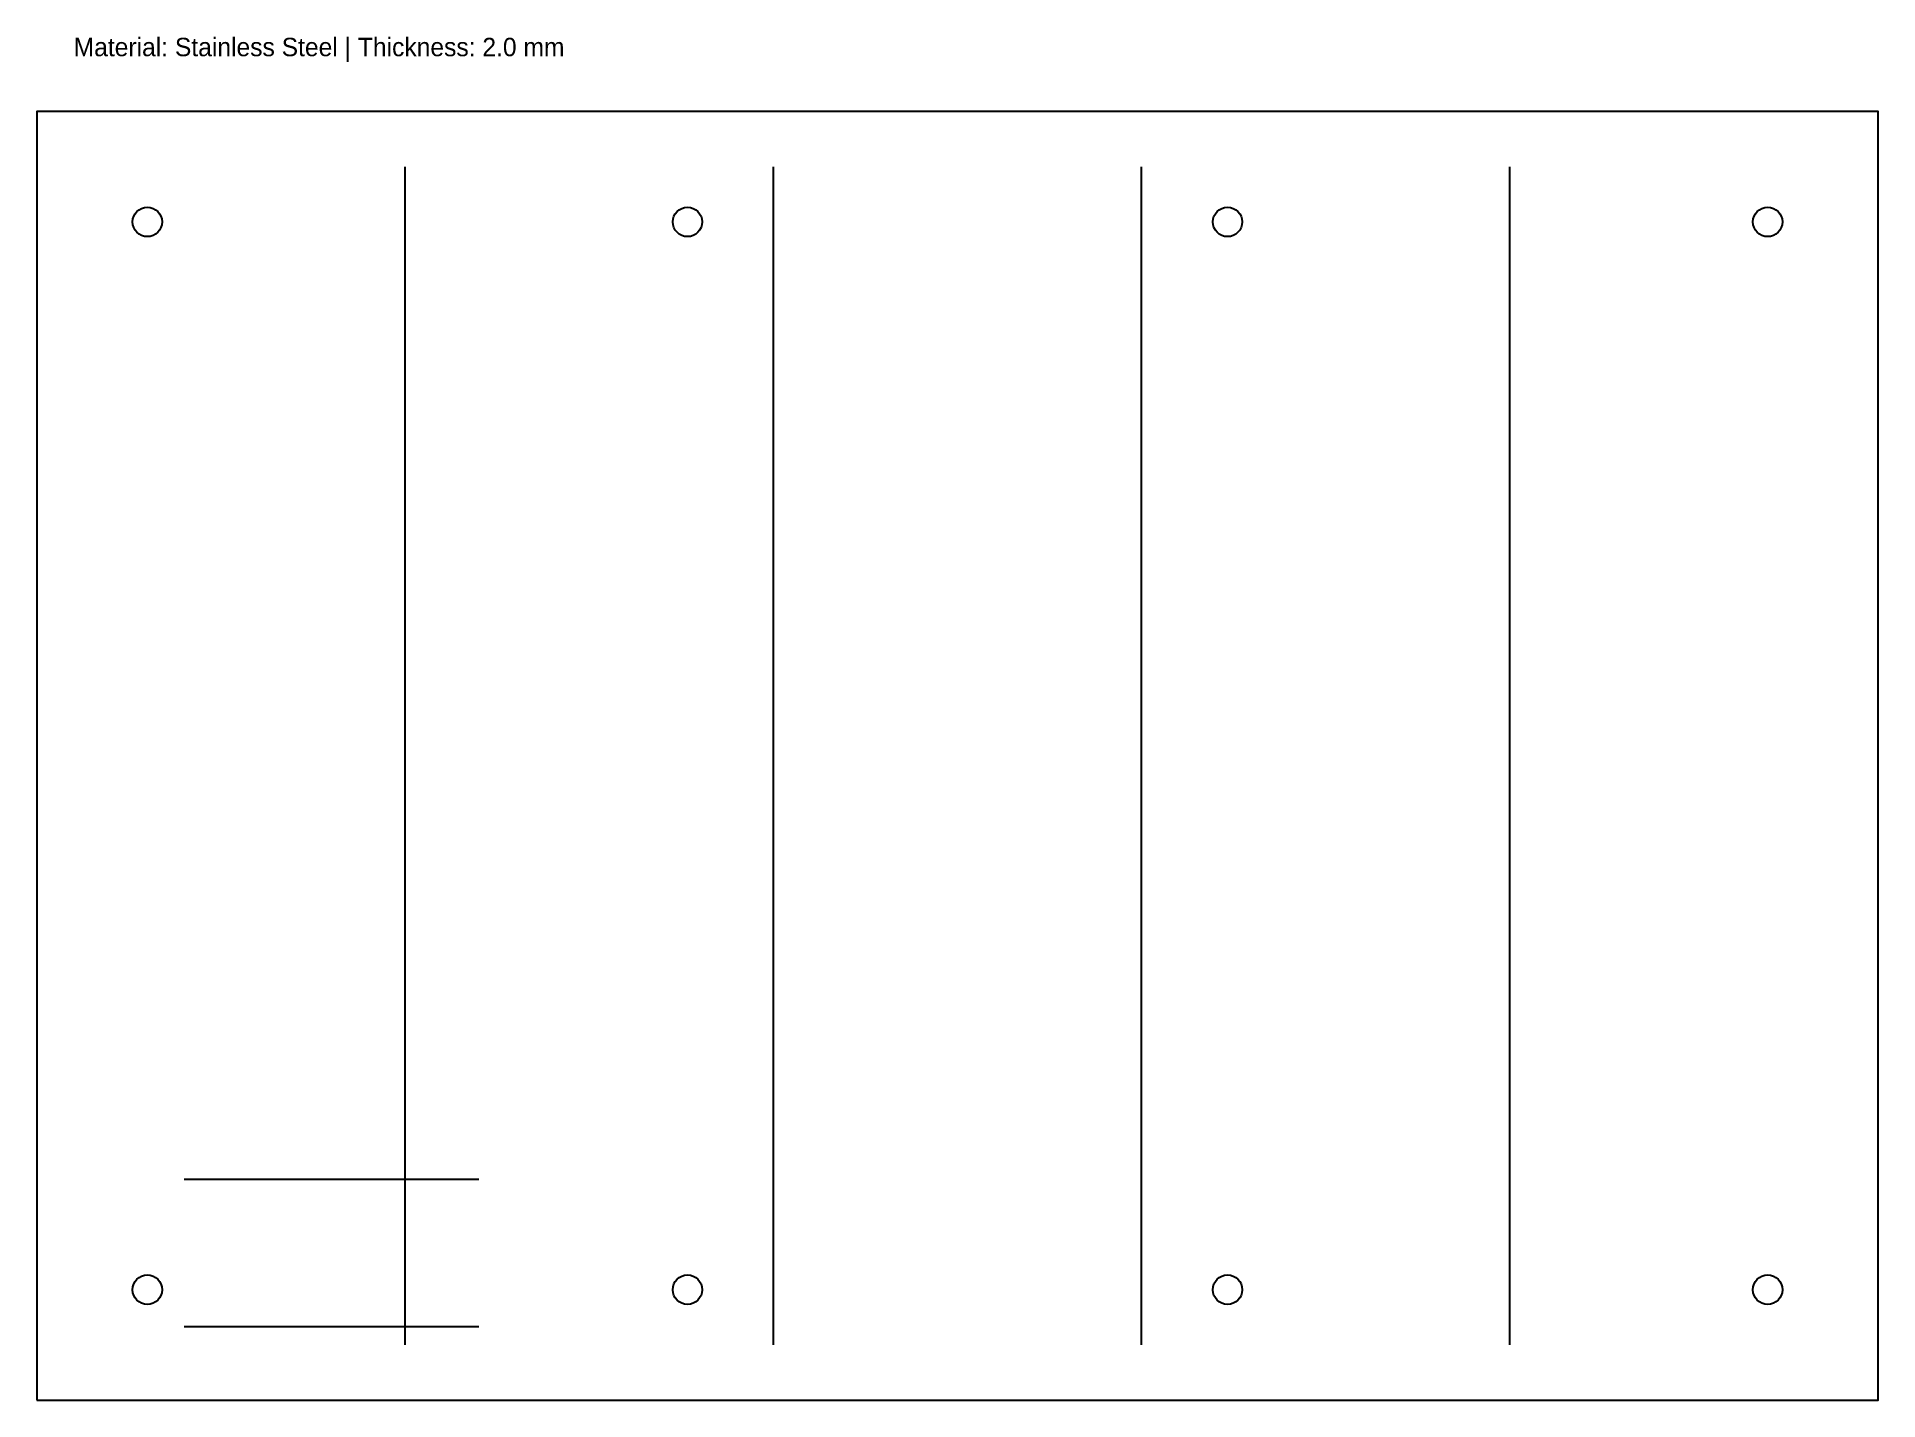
# Model space of a CAD drawing. Header units: metres. Extents: x 0 to 500, y 0 to 370.
import ezdxf

# ---------------------------------------------------------------- set-up
doc = ezdxf.new("R2010")
doc.units = ezdxf.units.M

msp = doc.modelspace()

# ---------------------------------------------------------------- linework, layer by layer
at = {"linetype": 'CONTINUOUS'}
for p, q in [((40, 60), (120, 60)), ((40, 20), (120, 20))]:
    msp.add_line(p, q, dxfattribs=at)
msp.add_lwpolyline([(0, 0), (500, 0), (500, 350), (0, 350)], close=True)
for centre in [(30, 320), (176.67, 320), (323.33, 320), (470, 320), (30, 30), (176.67, 30), (323.33, 30), (470, 30)]:
    msp.add_circle(centre, 4)
at = {"layer": 'CONTINUOUS'}
for p, q in [((100, 15), (100, 335)), ((200, 15), (200, 335)), ((300, 15), (300, 335)), ((400, 15), (400, 335))]:
    msp.add_line(p, q, dxfattribs=at)

# ---------------------------------------------------------------- texts
at = {"layer": 'NOTES'}
msp.add_text('Material: Stainless Steel | Thickness: 2.0 mm', height=5, dxfattribs=at).set_placement((10, 365))

doc.saveas('drawing.dxf')
